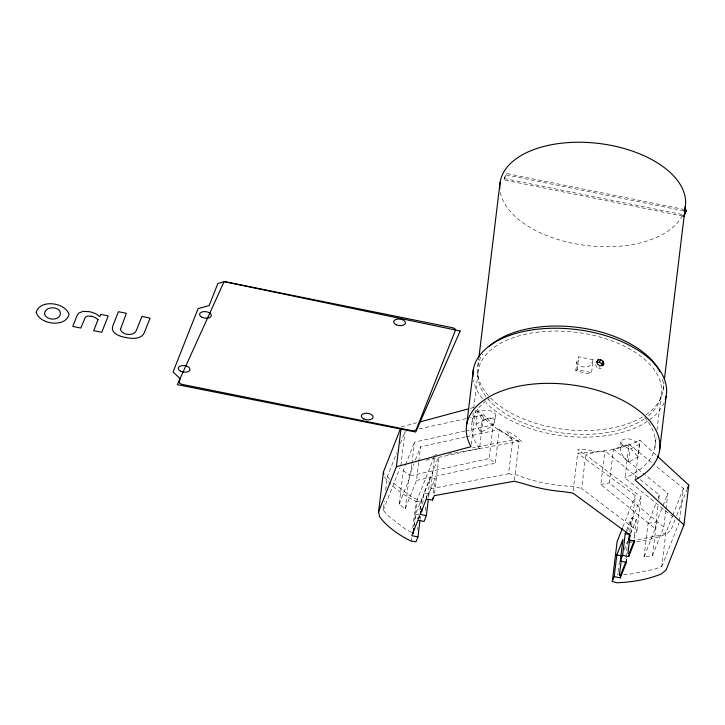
<?xml version="1.0" encoding="UTF-8"?>
<svg xmlns="http://www.w3.org/2000/svg" width="725" height="725" viewBox="0 0 725 725"><rect width="100%" height="100%" fill="white"/><g stroke="black" fill="none" stroke-linecap="round" stroke-linejoin="round"><path stroke-width="0.54" stroke-dasharray="3.62 2.72" d="M411.302 532.277L405.701 529.286L387.612 515.339L383.253 510.21L384.341 501.229M385.7 490.009L387.331 476.533L396.738 452.735M400.843 465.713L404.913 432.046L407.106 431.565M418.66 462.478L416.494 480.439L405.239 508.905L399.185 504.247L403.263 470.57L405.266 465.486M405.239 508.905L409.308 475.237L413.73 464.054M399.185 504.247L410.441 475.772L411.8 464.544M411.936 463.429L414.519 442.096L464.798 431.076M418.796 461.354L420.563 446.763L465.377 436.939M411.202 541.149L411.61 537.832M412.806 527.891L416.023 501.356A97.34 53.587 6.9 0 1 384.477 477.041M413.984 526.54L417.247 499.607L434.429 456.143M414.274 525.163L415.597 514.179L421.714 498.7L424.705 499.308M418.08 519.191L418.325 517.143L419.458 517.378L420.219 515.439M417.509 529.594L417.781 527.383M418.715 519.653L419.249 515.23M419.92 509.702L420.853 501.963L438.253 457.955M419.458 517.378L419.721 515.176M420.391 509.684L421.714 498.7M420.056 519.535L420.446 516.272M422.648 504.129L424.007 492.9L430.133 477.422L435.109 478.427L433.269 493.643M426.373 498.927L426.744 495.864L427.868 496.099L430.759 488.786L434.837 455.11L437.057 454.684M425.385 510.581L425.91 506.231M427.868 496.099L430.133 477.422M428.602 497.169L428.992 493.906L435.109 478.427M434.529 493.444L438.942 456.968M477.847 366.17L478.799 358.322M472.111 421.714L473.189 412.815M473.724 408.356L478.409 369.678M471.259 444.479L475.401 410.214M682.859 216.113L504.074 179.945L504.247 178.531L506.249 173.465L685.034 209.634M495.383 416.014L494.622 422.294L492.764 425.104L489.357 427.822L480.539 432.299L475.999 424.143L477.558 411.292L485.922 410.486A7.386 4.069 6.9 0 1 495.184 413.884A7.386 4.069 6.9 0 1 490.463 418.642L482.098 419.449L477.558 411.292M504.074 179.945L506.249 173.465M480.539 432.299L482.098 419.449M425.983 460.203L479.542 448.458L483.62 414.791L470.498 417.663M466.474 436.695L499.262 429.508L495.193 463.175L489.139 458.517L493.218 424.841L483.62 414.791M430.759 488.786L508.569 473.769L512.647 440.102L506.431 430.795L513.907 434.792L521.601 441.443L512.647 440.102L472.627 447.823M514.46 480.104L519.145 441.416L510.98 436.776A97.331 53.578 6.9 0 1 476.932 408.773M575.804 370.656L576.919 361.476L578.749 356.836L593.123 359.745L591.573 372.596L590.177 373.565L585.619 373.275L575.804 370.656L577.191 369.687L591.573 372.596M577.191 369.687L578.749 356.836M573.149 490.834L577.689 453.252L588.038 452.364A97.331 53.578 6.9 0 0 639.885 440.084L656.451 455.354M635.209 538.041L634.076 537.805L636.967 530.492L581.668 488.559L585.746 454.883L577.508 449.618L587.005 449.582L595.923 452.038L604.904 450.877L639.124 478.672M665.84 510.192L663.81 527.021L652.554 555.495L643.981 557.199L655.237 528.733L600.826 484.545L604.904 450.877M663.81 527.021L609.39 482.841L613.468 449.165L629.01 444.198L654.457 464.861M639.731 444.099L629.889 449.346L623.355 445.522A7.386 4.069 6.9 0 1 622.811 439.703A7.386 4.069 6.9 0 1 633.188 440.274L639.731 444.099L638.172 456.949L628.339 462.197C622.512 456.768 618.171 449.536 621.08 441.443M673.199 517.061L624.932 477.866L629.01 444.198M628.339 462.197L629.889 449.346M617.782 575.016L618.053 572.804M618.189 571.699L619.386 561.748M635.2 478.772L639.885 440.084M626.427 562.373L626.799 559.319L625.666 559.084L627.796 541.512M629.735 531.579L631.357 518.13L636.342 519.136L634.076 537.805M630.777 533.138L635.327 495.556L577.689 453.252M636.967 530.492L641.045 496.824L585.746 454.883L595.923 452.038M654.838 447.76L656.324 435.517M656.995 429.952L661.137 395.723M663.049 390.449L663.991 382.601M643.981 557.199L648.059 523.532L656.497 502.18M655.237 528.733L658.228 504.038M658.771 499.552L659.315 495.057L640.003 479.379M652.554 555.495L656.623 521.819L662.659 506.567M665.976 509.068L667.879 493.353L645.06 474.821M623.509 574.717L628.675 574.381L654.285 569.279L661.762 566.542L665.831 532.875L672.374 516.318M679.479 520.931L683.421 488.378L655.337 465.577M400.417 443.428L404.913 432.046M383.253 510.21L400.019 467.788M405.674 464.471L414.519 442.096M415.343 459.985L420.563 446.763M417.509 519.209L418.325 517.143M425.928 497.93L426.744 495.864M593.123 359.745L591.292 364.376A7.386 4.069 6.9 0 1 582.574 366.796A7.386 4.069 6.9 0 1 576.919 361.476M622.902 526.993L635.327 495.556M626.463 530.51L631.357 518.13M627.551 530.972L641.045 496.824M624.252 549.704L627.524 541.448M630.632 533.582L636.342 519.136M625.666 559.084L626.436 557.153M625.983 561.377L626.799 559.319M658.11 498.111L659.315 495.057M663.058 505.552L667.879 493.353M672.782 515.285L683.421 488.378M675.084 519.68L670.942 530.156L666.338 534.062A97.34 53.587 6.9 0 1 635.707 541.847M676.742 515.493L687.092 489.312M661.762 566.542L678.935 523.088M595.606 364.276L596.358 366.741L598.705 368.373L599.521 366.642M620.319 447.724L622.104 445.522L625.24 445.096L628.91 446.373L638.172 456.949M475.999 424.143L488.831 418.044L492.357 418.216L494.477 419.702L494.622 422.294M665.831 532.875L658.354 535.612L635.952 540.08M401.206 426.952L416.34 422.883M470.398 408.347L473.642 407.477M419.123 428.928L466.13 418.624M465.885 430.831L493.218 424.841M410.441 475.772L489.139 458.517M416.494 480.439L495.193 463.175M600.826 484.545L609.39 482.841M648.059 523.532L656.623 521.819M447.978 454.258L519.145 441.416M598.705 368.373L601.27 368.209M416.023 501.356L420.853 501.963M508.569 473.769L517.523 475.12A92.338 50.832 6.9 0 0 573.058 486.348L581.668 488.559M506.077 174.879L683.766 210.821M504.247 178.531L681.926 214.473M424.007 492.9L428.992 493.906M415.597 514.179L420.582 515.185M417.247 499.607L409.779 495.61L392.551 482.333M499.262 429.508L506.068 433.858L512.647 440.102M403.263 470.57L409.308 475.237M613.468 449.165L644.19 474.114M387.331 476.533L390.965 480.811M644.597 417.573A92.338 50.832 6.9 0 1 624.932 477.866M479.542 448.458A92.338 50.832 6.9 0 1 489.157 398.46M664.127 402.747A97.331 53.578 6.9 0 1 584.069 437.157A97.331 53.578 6.9 0 1 485.886 402.565M482.506 398.723A97.331 53.578 6.9 0 1 473.461 380.226M644.081 418.978A92.338 50.832 6.9 0 1 486.276 397.001A92.338 50.832 6.9 0 1 577.263 332.413A92.338 50.832 6.9 0 1 645.921 417.673M631.457 542.318A97.34 53.587 6.9 0 1 624.959 542.808M682.424 215.47A93.398 51.412 6.9 0 1 584.848 245.331A93.398 51.412 6.9 0 1 500.168 191.581M662.596 379.365A93.398 51.412 6.9 0 1 645.694 414.954M642.459 417.02A93.398 51.412 6.9 0 1 490.245 397.672M488.306 395.578A93.398 51.412 6.9 0 1 482.669 353.972"/><path stroke-width="1.09" d="M419.92 520.623L417.953 536.917L416.041 541.756L411.202 541.149A97.34 53.587 6.9 0 1 379.655 516.834L378.586 511.787L383.407 471.993L400.381 429.055M378.586 511.787L396.394 466.746L400.943 429.164M413.712 528.788L413.168 533.274L413.875 528.462M428.339 499.344L426.363 515.638L420.255 514.406L420.5 512.367M422.14 508.379L421.751 511.569L420.627 511.343M420.255 514.406L426.373 498.927L432.481 500.168L432.743 497.993M466.782 424.071L473.452 368.971M478.935 357.198L500.096 182.365M657.276 456.116L688.75 485.125L683.938 524.918L666.13 569.95L661.517 573.856A97.34 53.587 6.9 0 1 616.848 582.746L612.29 581.45L617.102 541.657L622.485 528.036M614.202 576.62L616.83 554.888L622.947 539.409L620.319 561.141L626.427 562.373L620.31 577.852L614.202 576.62L612.29 581.45M621.443 574.853L619.386 574.988L621.28 560.289M620.319 561.141L622.612 555.341L625.24 533.6L626.056 531.543M620.31 577.852L620.682 574.789L625.983 561.377M622.612 555.341L628.72 556.573L634.837 541.095L628.729 539.862L629.463 533.817M629.554 540.107L627.959 553.284L629.092 553.51L634.393 540.098M628.72 556.573L629.092 553.51M664.399 379.238L685.288 206.643M685.968 211.274L686.14 209.851L683.965 216.34L685.968 211.274L683.766 210.821M659.424 451.53L666.094 396.43M98.083 319.562L93.697 330.654L101.754 332.286L108.224 315.901L100.811 314.405L99.805 316.598L95.618 313.626L89.891 311.714L83.103 311.351L78.662 313.182L77.231 315.167L72.772 326.422L80.828 328.053L85.369 317.188L87.607 316L91.25 316.227M426.363 515.638L424.071 521.447L417.953 520.206L411.836 535.684L417.953 536.917M432.481 500.168L434.266 495.655L514.333 481.21L523.695 483.675A97.331 53.578 6.9 0 0 563.08 491.65L572.877 493.045L630.514 535.349L628.729 539.862M619.386 574.988L620.682 574.789M687.508 488.26L688.75 485.125M602.973 365.482L603.825 363.769L603.055 361.295L600.672 359.663L598.071 359.817L596.883 362.418L599.448 362.246L601.795 363.877L602.294 365.518M599.448 362.246L600.672 359.663M601.795 363.877L603.055 361.295M598.071 359.817L596.784 361.675L597.554 364.149L599.928 365.781L602.529 365.627L603.825 363.769M419.585 422.013L468.241 408.936M396.394 466.746L470.987 446.691A97.331 53.578 6.9 0 1 583.253 386.824A97.331 53.578 6.9 0 1 635.064 479.877L683.938 524.918M628.62 540.977L632.744 540.714M625.24 533.6L629.228 534.407M616.83 554.888L621.805 555.894M412.208 532.621L413.341 532.848M383.407 471.993L383.833 474.014M472.99 376.438A97.331 53.578 6.9 0 1 576.212 329.503A97.331 53.578 6.9 0 1 665.26 399.711M499.833 188.79A93.398 51.412 6.9 0 1 597.228 143.269A93.398 51.412 6.9 0 1 684.735 209.344M489.475 346.151A93.398 51.412 6.9 0 1 581.595 327.936A93.398 51.412 6.9 0 1 659.949 371.916M91.268 316.2A11.627 6.398 6.9 0 1 97.938 319.598M44.615 314.07C46.028 319.897 57.085 321.03 59.867 315.529A24.587 13.53 6.9 0 0 60.248 314.623C62.114 306.167 44.352 305.143 44.615 314.07M120.422 329.304C121.945 335.385 134.333 336.608 136.508 330.102L141.901 316.453L150.084 318.103L144.384 332.503C141.674 339.164 133.092 338.847 127.21 337.778A30.323 16.693 6.9 0 1 124.745 337.297C119.453 336.309 110.191 333.074 112.792 326.005L118.438 311.705L126.367 313.309L120.422 329.304M36.25 312.203C39.413 324.483 65.25 328.035 69.056 314.559C65.594 302.533 40.21 298.818 36.25 312.203M179.057 381.694L179.583 383.262L181.866 384.341L413.776 430.985L416.259 429.68L455.545 329.902L454.974 328.851L452.69 327.772L224.532 281.626L217.89 283.457L209.153 305.56L198.079 308.632L173.048 371.952L180.235 378.713L179.057 381.694M460.176 330.981L415.715 432.037L177.362 384.631L224.107 281.608L460.176 330.981M180.752 371.3A5.936 3.272 6.9 0 0 190.004 369.65A5.936 3.272 6.9 0 0 181.594 365.699A5.936 3.272 6.9 0 0 180.752 371.3M363.877 418.959A5.936 3.272 6.9 0 0 373.139 417.301A5.936 3.272 6.9 0 0 364.729 413.359A5.936 3.272 6.9 0 0 363.877 418.959M202.094 317.314A5.936 3.272 6.9 0 0 211.356 315.665A5.936 3.272 6.9 0 0 202.937 311.714A5.936 3.272 6.9 0 0 202.094 317.314M396.194 324.746A5.936 3.272 6.9 0 0 405.447 323.096A5.936 3.272 6.9 0 0 397.037 319.145A5.936 3.272 6.9 0 0 396.194 324.746"/></g></svg>
